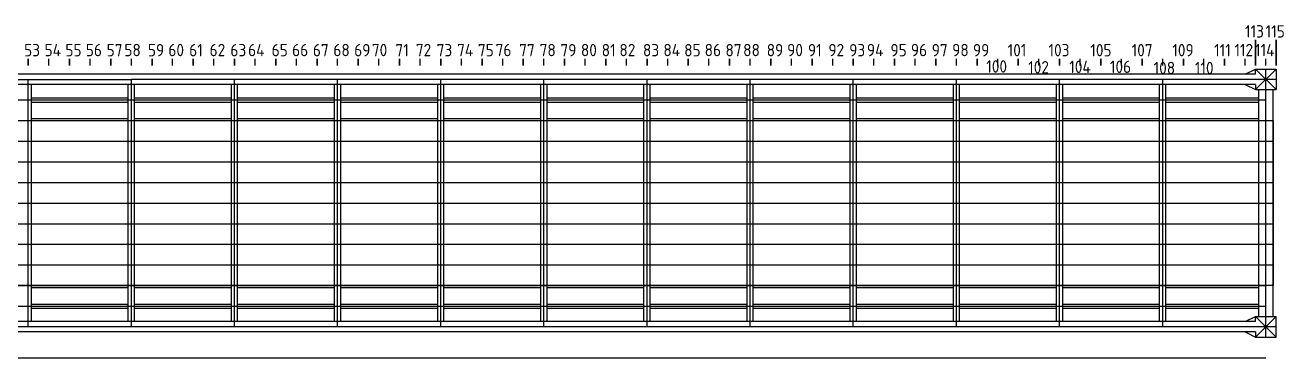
# Model space of a CAD drawing. Header units: millimetres. Extents: x 1597 to 131953, y -28680 to 57376.
# Drawn here: x 101442 to 131953, y 478 to 8546 of the extents above; entities that cross this region are included whole.
import ezdxf

# ---------------------------------------------------------------- set-up
doc = ezdxf.new("R2010")
doc.units = ezdxf.units.MM
for name, color, linetype, lineweight in [('Warstwa1', 1, 'Continuous', 25), ('Warstwa2', 3, 'Continuous', 25), ('Warstwa3', 6, 'Continuous', 25), ('Warstwa4', 2, 'Continuous', 35)]:
    doc.layers.add(name, color=color, linetype=linetype, lineweight=lineweight)
doc.styles.get("Standard").update_dxf_attribs({"font": 'geniso.shx'})

msp = doc.modelspace()

# ---------------------------------------------------------------- linework, layer by layer
for p, q in [((131266.705, 7356.61), (76766.705, 7356.61)), ((131016.705, 7356.61), (131266.705, 7481.61)), ((131266.705, 7356.61), (131266.705, 7481.61)), ((131266.705, 7481.61), (131766.705, 7481.61)), ((131766.705, 7481.61), (131266.705, 6981.61)), ((131766.705, 6981.61), (131266.705, 7481.61)), ((131766.705, 7481.61), (131766.705, 6981.61)), ((131266.705, 7106.61), (76766.705, 7106.61)), ((131016.705, 7106.61), (131266.705, 6981.61)), ((131266.705, 7106.61), (131266.705, 6981.61)), ((131266.705, 6981.61), (131766.705, 6981.61)), ((131266.705, 1356.61), (76766.705, 1356.61)), ((131016.705, 1356.61), (131266.705, 1481.61)), ((131766.705, 981.61), (131266.705, 1481.61)), ((131766.705, 1481.61), (131266.705, 981.61)), ((131266.705, 1481.61), (131766.705, 1481.61)), ((131266.705, 1356.61), (131266.705, 1481.61)), ((131766.705, 981.61), (131766.705, 1481.61)), ((131266.705, 1106.61), (76766.705, 1106.61)), ((131016.705, 1106.61), (131266.705, 981.61)), ((131266.705, 1106.61), (131266.705, 981.61)), ((131266.705, 981.61), (131766.705, 981.61))]:
    msp.add_line(p, q)
at = {"layer": 'Warstwa1'}
for p, q in [((101591.705, 1356.61), (101591.705, 7106.61)), ((103941.705, 1356.61), (103941.705, 7106.61)), ((104091.705, 1356.61), (104091.705, 7106.61)), ((106441.705, 1356.61), (106441.705, 7106.61)), ((106591.705, 1356.61), (106591.705, 7106.61)), ((108941.705, 1356.61), (108941.705, 7106.61)), ((109091.705, 1356.61), (109091.705, 7106.61)), ((111441.705, 1356.61), (111441.705, 7106.61)), ((111591.705, 1356.61), (111591.705, 7106.61)), ((113941.705, 1356.61), (113941.705, 7106.61)), ((114091.705, 1356.61), (114091.705, 7106.61)), ((116441.705, 1356.61), (116441.705, 7106.61)), ((116591.705, 1356.61), (116591.705, 7106.61)), ((118941.705, 1356.61), (118941.705, 7106.61)), ((119091.705, 1356.61), (119091.705, 7106.61)), ((121441.705, 1356.61), (121441.705, 7106.61)), ((121591.705, 1356.61), (121591.705, 7106.61)), ((123941.705, 1356.61), (123941.705, 7106.61)), ((124091.705, 1356.61), (124091.705, 7106.61)), ((126441.705, 1356.61), (126441.705, 7106.61)), ((126591.705, 1356.61), (126591.705, 7106.61)), ((128941.705, 1356.61), (128941.705, 7106.61)), ((129091.705, 1356.61), (129091.705, 7106.61)), ((131341.705, 6981.61), (131341.705, 1481.61)), ((131691.705, 1481.61), (131691.705, 6981.61))]:
    msp.add_line(p, q, dxfattribs=at)
at = {"layer": 'Warstwa2'}
for p, q in [((102016.705, 7570.3), (102016.705, 7731.372)), ((103016.705, 7570.3), (103016.705, 7731.372)), ((104016.705, 7570.3), (104016.705, 7731.372)), ((105016.705, 7570.3), (105016.705, 7731.372)), ((106016.705, 7570.3), (106016.705, 7731.372)), ((107016.705, 7570.3), (107016.705, 7731.372)), ((108016.705, 7570.3), (108016.705, 7731.372)), ((109016.705, 7570.3), (109016.705, 7731.372)), ((110016.705, 7570.3), (110016.705, 7731.372)), ((111016.705, 7570.3), (111016.705, 7731.372)), ((112016.705, 7570.3), (112016.705, 7731.372)), ((113016.705, 7570.3), (113016.705, 7731.372)), ((114016.705, 7570.3), (114016.705, 7731.372)), ((115016.705, 7570.3), (115016.705, 7731.372)), ((116016.705, 7570.3), (116016.705, 7731.372)), ((117016.705, 7570.3), (117016.705, 7731.372)), ((118016.705, 7570.3), (118016.705, 7731.372)), ((119016.705, 7570.3), (119016.705, 7731.372)), ((120016.705, 7570.3), (120016.705, 7731.372)), ((121016.705, 7570.3), (121016.705, 7731.372)), ((122016.705, 7570.3), (122016.705, 7731.372)), ((123016.705, 7570.3), (123016.705, 7731.372)), ((124016.705, 7570.3), (124016.705, 7731.372)), ((125016.705, 7570.3), (125016.705, 7731.372)), ((126016.705, 7570.3), (126016.705, 7731.372)), ((127016.705, 7570.3), (127016.705, 7731.372)), ((128016.705, 7570.3), (128016.705, 7731.372)), ((129016.705, 7570.3), (129016.705, 7731.372)), ((130016.705, 7570.3), (130016.705, 7731.372)), ((131016.705, 7570.3), (131016.705, 7731.372)), ((131516.705, 7570.3), (131516.705, 7731.372))]:
    msp.add_line(p, q, dxfattribs=at)
at = {"layer": 'Warstwa3'}
for p, q in [((131516.705, 981.61), (131516.705, 7481.61)), ((76266.705, 7231.61), (104016.705, 7231.61)), ((101516.705, 1231.61), (101516.705, 7231.61)), ((104016.705, 1231.61), (104016.705, 7231.61)), ((131766.705, 7231.61), (104016.705, 7231.61)), ((106516.705, 1231.61), (106516.705, 7231.61)), ((109016.705, 1231.61), (109016.705, 7231.61)), ((111516.705, 1231.61), (111516.705, 7231.61)), ((114016.705, 1231.61), (114016.705, 7231.61)), ((116516.705, 1231.61), (116516.705, 7231.61)), ((119016.705, 1231.61), (119016.705, 7231.61)), ((121516.705, 1231.61), (121516.705, 7231.61)), ((124016.705, 1231.61), (124016.705, 7231.61)), ((126516.705, 1231.61), (126516.705, 7231.61)), ((129016.705, 1231.61), (129016.705, 7231.61)), ((76516.705, 6731.61), (131516.705, 6731.61)), ((76516.705, 6231.61), (131516.705, 6231.61)), ((76516.705, 2231.61), (131516.705, 2231.61)), ((76516.705, 1731.61), (131516.705, 1731.61)), ((131766.705, 1231.61), (76266.705, 1231.61)), ((76516.705, 478.115), (131516.705, 478.115))]:
    msp.add_line(p, q, dxfattribs=at)
at = {"layer": 'Warstwa3', "color": 2}
for p, q in [((101591.705, 6781.61), (103941.705, 6781.61)), ((104091.705, 6781.61), (106441.705, 6781.61)), ((106591.705, 6781.61), (108941.705, 6781.61)), ((109091.705, 6781.61), (111441.705, 6781.61)), ((111591.705, 6781.61), (113941.705, 6781.61)), ((114091.705, 6781.61), (116441.705, 6781.61)), ((116591.705, 6781.61), (118941.705, 6781.61)), ((119091.705, 6781.61), (121441.705, 6781.61)), ((121591.705, 6781.61), (123941.705, 6781.61)), ((124091.705, 6781.61), (126441.705, 6781.61)), ((126591.705, 6781.61), (128941.705, 6781.61)), ((129091.705, 6781.61), (131341.705, 6781.61)), ((101591.705, 6681.61), (103941.705, 6681.61)), ((104091.705, 6681.61), (106441.705, 6681.61)), ((106591.705, 6681.61), (108941.705, 6681.61)), ((109091.705, 6681.61), (111441.705, 6681.61)), ((111591.705, 6681.61), (113941.705, 6681.61)), ((114091.705, 6681.61), (116441.705, 6681.61)), ((116591.705, 6681.61), (118941.705, 6681.61)), ((119091.705, 6681.61), (121441.705, 6681.61)), ((121591.705, 6681.61), (123941.705, 6681.61)), ((124091.705, 6681.61), (126441.705, 6681.61)), ((126591.705, 6681.61), (128941.705, 6681.61)), ((129091.705, 6681.61), (131341.705, 6681.61)), ((101591.705, 6281.61), (103941.705, 6281.61)), ((104091.705, 6281.61), (106441.705, 6281.61)), ((106591.705, 6281.61), (108941.705, 6281.61)), ((109091.705, 6281.61), (111441.705, 6281.61)), ((111591.705, 6281.61), (113941.705, 6281.61)), ((114091.705, 6281.61), (116441.705, 6281.61)), ((116591.705, 6281.61), (118941.705, 6281.61)), ((119091.705, 6281.61), (121441.705, 6281.61)), ((121591.705, 6281.61), (123941.705, 6281.61)), ((124091.705, 6281.61), (126441.705, 6281.61)), ((126591.705, 6281.61), (128941.705, 6281.61)), ((129091.705, 6281.61), (131341.705, 6281.61)), ((101591.705, 2181.61), (103941.705, 2181.61)), ((104091.705, 2181.61), (106441.705, 2181.61)), ((106591.705, 2181.61), (108941.705, 2181.61)), ((109091.705, 2181.61), (111441.705, 2181.61)), ((111591.705, 2181.61), (113941.705, 2181.61)), ((114091.705, 2181.61), (116441.705, 2181.61)), ((116591.705, 2181.61), (118941.705, 2181.61)), ((119091.705, 2181.61), (121441.705, 2181.61)), ((121591.705, 2181.61), (123941.705, 2181.61)), ((124091.705, 2181.61), (126441.705, 2181.61)), ((126591.705, 2181.61), (128941.705, 2181.61)), ((129091.705, 2181.61), (131341.705, 2181.61)), ((101591.705, 1781.61), (103941.705, 1781.61)), ((101591.705, 1681.61), (103941.705, 1681.61)), ((104091.705, 1781.61), (106441.705, 1781.61)), ((104091.705, 1681.61), (106441.705, 1681.61)), ((106591.705, 1781.61), (108941.705, 1781.61)), ((106591.705, 1681.61), (108941.705, 1681.61)), ((109091.705, 1781.61), (111441.705, 1781.61)), ((109091.705, 1681.61), (111441.705, 1681.61)), ((111591.705, 1781.61), (113941.705, 1781.61)), ((111591.705, 1681.61), (113941.705, 1681.61)), ((114091.705, 1781.61), (116441.705, 1781.61)), ((114091.705, 1681.61), (116441.705, 1681.61)), ((116591.705, 1781.61), (118941.705, 1781.61)), ((116591.705, 1681.61), (118941.705, 1681.61)), ((119091.705, 1781.61), (121441.705, 1781.61)), ((119091.705, 1681.61), (121441.705, 1681.61)), ((121591.705, 1781.61), (123941.705, 1781.61)), ((121591.705, 1681.61), (123941.705, 1681.61)), ((124091.705, 1781.61), (126441.705, 1781.61)), ((124091.705, 1681.61), (126441.705, 1681.61)), ((126591.705, 1781.61), (128941.705, 1781.61)), ((126591.705, 1681.61), (128941.705, 1681.61)), ((129091.705, 1781.61), (131341.705, 1781.61)), ((129091.705, 1681.61), (131341.705, 1681.61))]:
    msp.add_line(p, q, dxfattribs=at)
at = {"layer": 'Warstwa3', "color": 3}
for p, q in [((76341.705, 6231.61), (131691.705, 6231.61)), ((131691.705, 6231.61), (131691.705, 2231.61)), ((76341.705, 5731.61), (131691.705, 5731.61)), ((76341.705, 5231.61), (131691.705, 5231.61)), ((76341.705, 4731.61), (131691.705, 4731.61)), ((76341.705, 4231.61), (131691.705, 4231.61)), ((76341.705, 3731.61), (131691.705, 3731.61)), ((76341.705, 3231.61), (131691.705, 3231.61)), ((76341.705, 2731.61), (131691.705, 2731.61)), ((131691.705, 2231.61), (76341.705, 2231.61))]:
    msp.add_line(p, q, dxfattribs=at)
at = {"layer": 'Warstwa4'}
for p, q in [((131266.705, 7570.3), (131266.705, 8186.696)), ((131766.705, 7570.3), (131766.705, 8186.696)), ((101516.705, 7570.3), (101516.705, 7731.372)), ((102516.705, 7570.3), (102516.705, 7731.372)), ((103516.705, 7570.3), (103516.705, 7731.372)), ((104516.705, 7570.3), (104516.705, 7731.372)), ((105516.705, 7570.3), (105516.705, 7731.372)), ((106516.705, 7570.3), (106516.705, 7731.372)), ((107516.705, 7570.3), (107516.705, 7731.372)), ((108516.705, 7570.3), (108516.705, 7731.372)), ((109516.705, 7570.3), (109516.705, 7731.372)), ((110516.705, 7570.3), (110516.705, 7731.372)), ((111516.705, 7570.3), (111516.705, 7731.372)), ((112516.705, 7570.3), (112516.705, 7731.372)), ((113516.705, 7570.3), (113516.705, 7731.372)), ((114516.705, 7570.3), (114516.705, 7731.372)), ((115516.705, 7570.3), (115516.705, 7731.372)), ((116516.705, 7570.3), (116516.705, 7731.372)), ((117516.705, 7570.3), (117516.705, 7731.372)), ((118516.705, 7570.3), (118516.705, 7731.372)), ((119516.705, 7570.3), (119516.705, 7731.372)), ((120516.705, 7570.3), (120516.705, 7731.372)), ((121516.705, 7570.3), (121516.705, 7731.372)), ((122516.705, 7570.3), (122516.705, 7731.372)), ((123516.705, 7570.3), (123516.705, 7731.372)), ((124516.705, 7570.3), (124516.705, 7731.372)), ((125516.705, 7570.3), (125516.705, 7731.372)), ((126516.705, 7570.3), (126516.705, 7731.372)), ((127516.705, 7570.3), (127516.705, 7731.372)), ((128516.705, 7570.3), (128516.705, 7731.372)), ((129516.705, 7570.3), (129516.705, 7731.372)), ((130516.705, 7570.3), (130516.705, 7731.372))]:
    msp.add_line(p, q, dxfattribs=at)

# ---------------------------------------------------------------- texts
at = {"layer": 'Warstwa2'}
for s, p in [('54', (101912.369, 7791.875)), ('56', (102912.369, 7791.875)), ('58', (103845.835, 7791.875)), ('60', (104912.369, 7791.875)), ('62', (105912.369, 7791.875)), ('64', (106845.835, 7791.875)), ('66', (107912.369, 7791.875)), ('68', (108912.369, 7791.875)), ('70', (109845.835, 7791.875)), ('72', (110912.369, 7791.875)), ('74', (111912.369, 7791.875)), ('76', (112845.835, 7791.875)), ('78', (113912.369, 7791.875)), ('80', (114912.369, 7791.875)), ('82', (115845.835, 7791.875)), ('84', (116912.369, 7791.875)), ('86', (117912.369, 7791.875)), ('88', (118845.835, 7791.875)), ('90', (119912.369, 7791.875)), ('92', (120912.369, 7791.875)), ('94', (121845.835, 7791.875)), ('96', (122912.369, 7791.875)), ('98', (123912.369, 7791.875)), ('112', (130754.147, 7791.875)), ('114', (131254.147, 7791.875)), ('100', (124739.375, 7394.559)), ('102', (125755.759, 7374.342)), ('104', (126750.545, 7384.682)), ('106', (127737.278, 7386.734)), ('108', (128795.74, 7356.61)), ('110', (129795.74, 7356.61))]:
    msp.add_text(s, height=300, dxfattribs=at).set_placement(p)
at = {"layer": 'Warstwa4'}
for s, p in [('113', (131011.729, 8244.681)), ('115', (131511.729, 8244.681)), ('53', (101416.684, 7789.358)), ('55', (102416.684, 7789.358)), ('57', (103416.684, 7789.358)), ('59', (104416.684, 7789.358)), ('61', (105416.684, 7789.358)), ('63', (106416.684, 7789.358)), ('65', (107416.684, 7789.358)), ('67', (108416.684, 7789.358)), ('69', (109416.684, 7789.358)), ('71', (110416.684, 7789.358)), ('73', (111416.684, 7789.358)), ('75', (112416.684, 7789.358)), ('77', (113416.684, 7789.358)), ('79', (114416.684, 7789.358)), ('81', (115416.684, 7789.358)), ('83', (116416.684, 7789.358)), ('85', (117416.684, 7789.358)), ('87', (118416.684, 7789.358)), ('89', (119416.684, 7789.358)), ('91', (120416.684, 7789.358)), ('93', (121416.684, 7789.358)), ('95', (122416.684, 7789.358)), ('97', (123416.684, 7789.358)), ('99', (124416.684, 7789.358)), ('101', (125257.902, 7789.358)), ('103', (126247.472, 7789.358)), ('105', (127260.985, 7789.358)), ('107', (128263.166, 7789.358)), ('109', (129249.23, 7789.358)), ('111', (130261.729, 7789.358))]:
    msp.add_text(s, height=300, dxfattribs=at).set_placement(p)

doc.saveas('drawing.dxf')
